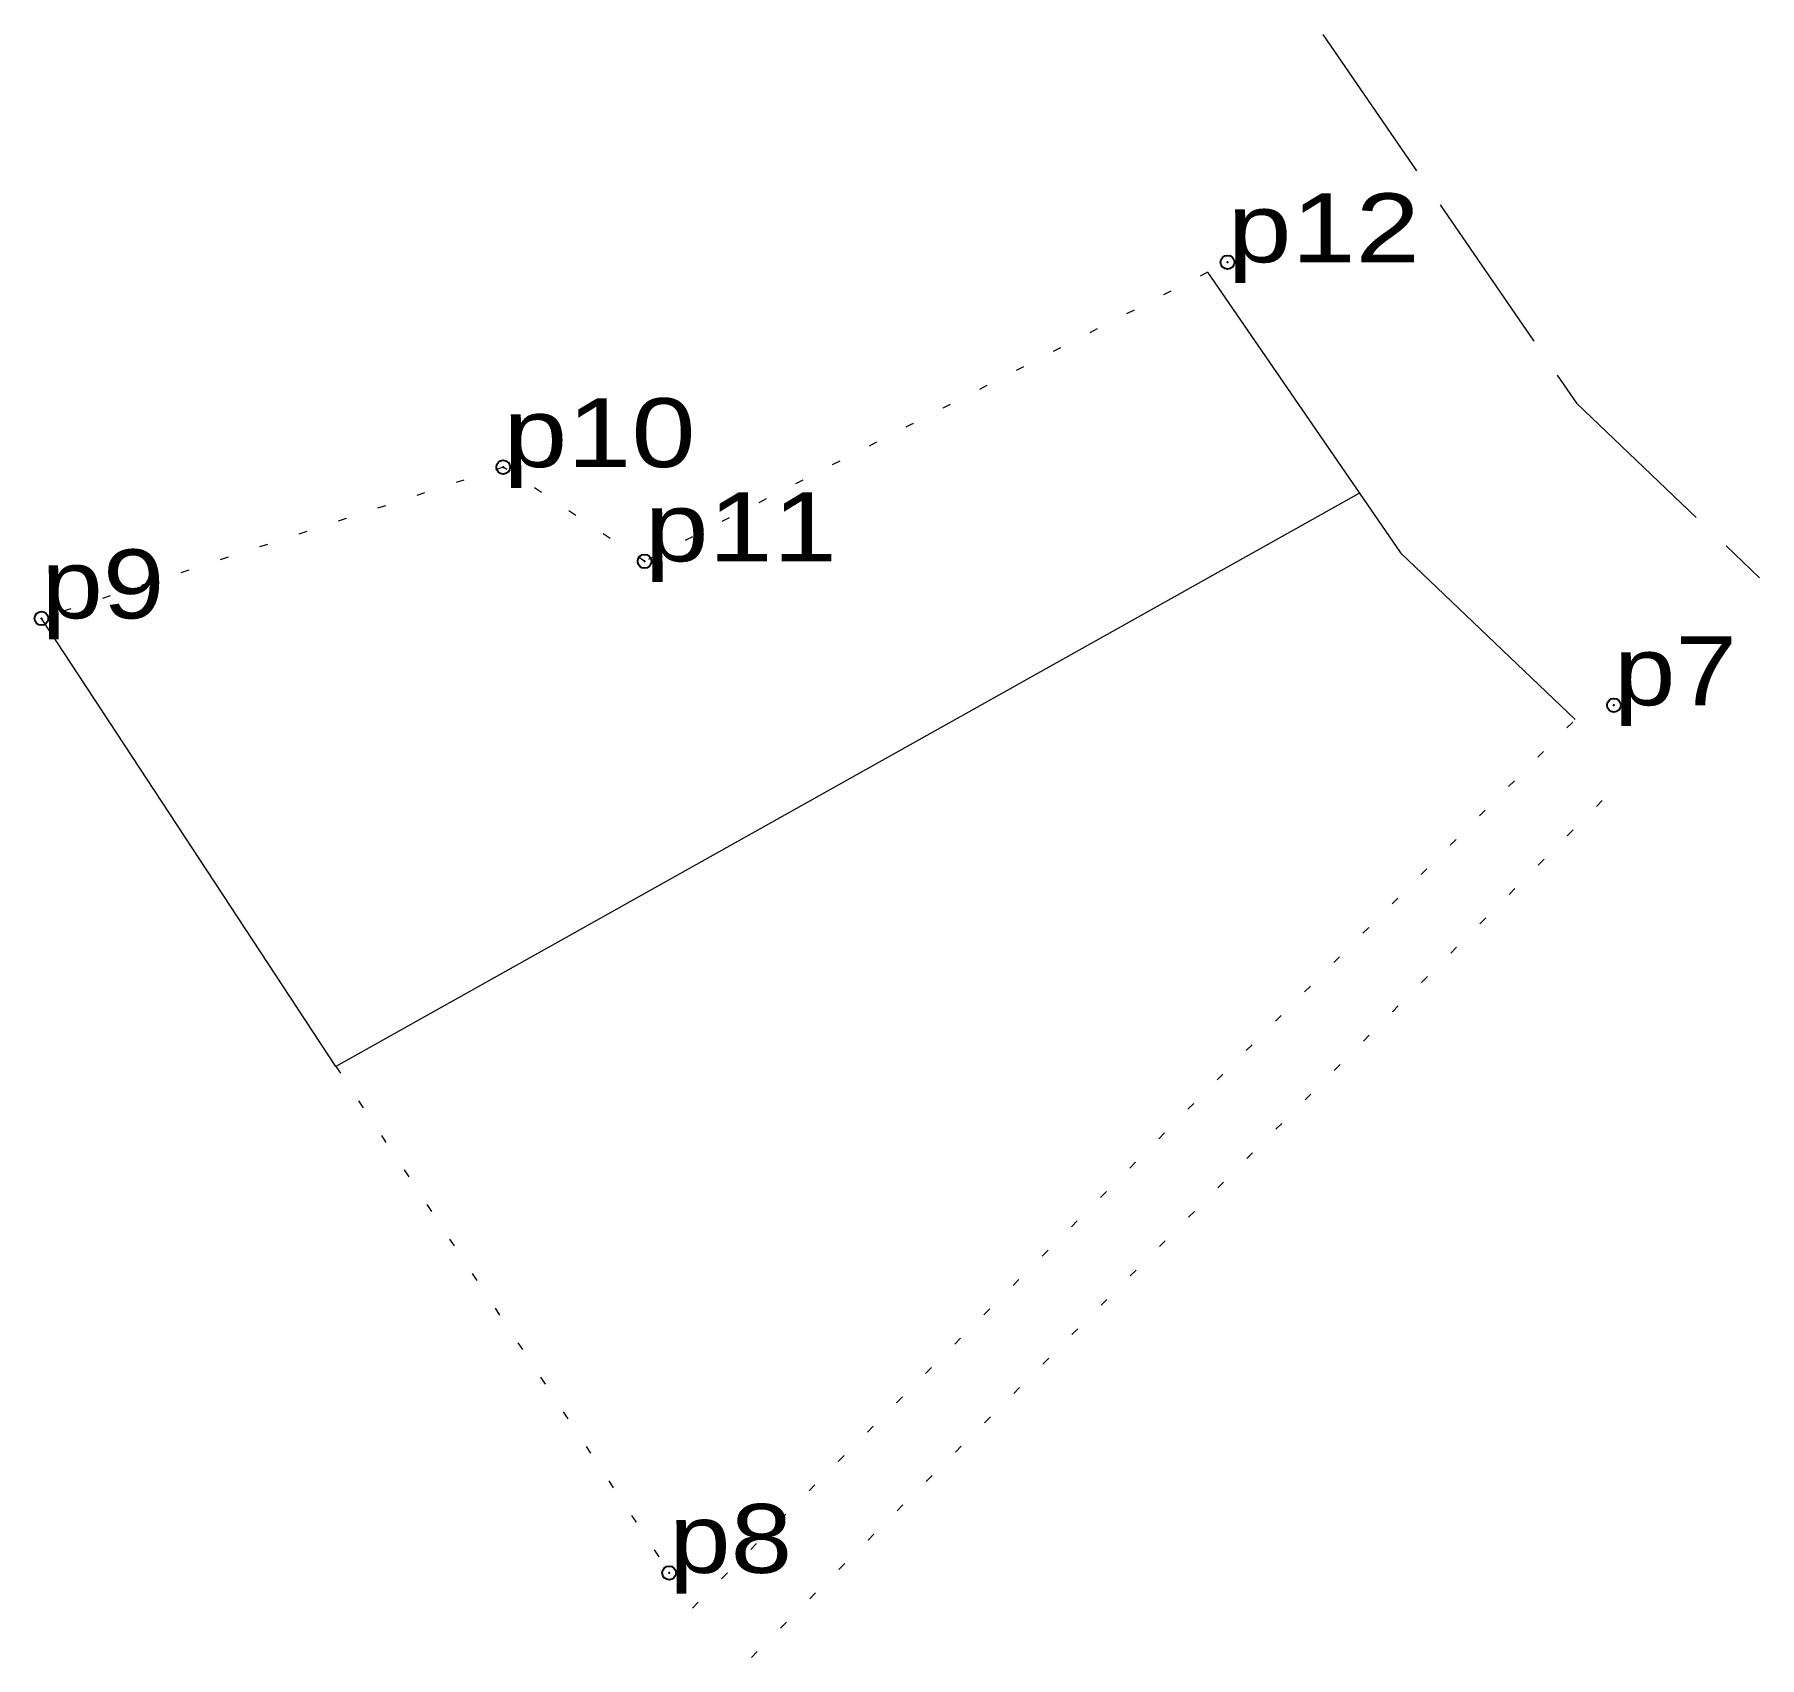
# Model space of a CAD drawing. Header units: metres. Extents: x 548439.6 to 548484.7, y 1838369.6 to 1838412.
import ezdxf

# ---------------------------------------------------------------- set-up
doc = ezdxf.new("R2010")
doc.units = ezdxf.units.M
doc.header["$LTSCALE"] = 0.72
doc.header["$PDMODE"] = 32
doc.header["$PDSIZE"] = 0.36
doc.linetypes.add('DOTTED', pattern=[1.5, 0.3, -1.2])
doc.linetypes.add('LONG_DASHED', pattern=[7.5, 6, -1.5])
doc.layers.add('10', color=7, linetype='Continuous', lineweight=13)
doc.layers.add('24', color=7, linetype='DOTTED', lineweight=13)
doc.layers.add('12', color=7, linetype='Continuous')
doc.layers.add('7', color=7, linetype='Continuous')

msp = doc.modelspace()

# ---------------------------------------------------------------- linework, layer by layer
at = {"layer": '10'}
for p, q in [((548470.26, 1838405.77), (548474.23, 1838400)), ((548474.23, 1838400), (548447.5, 1838385.03)), ((548474.23, 1838400), (548475.3, 1838398.44)), ((548475.3, 1838398.44), (548479.86, 1838394.09)), ((548447.5, 1838385.03), (548439.81, 1838396.73))]:
    msp.add_line(p, q, dxfattribs=at)
at = {"layer": '10', "linetype": 'LONG_DASHED'}
msp.add_lwpolyline([(548473.27, 1838411.98), (548479.89, 1838402.35), (548484.67, 1838397.79)], dxfattribs=at)
at = {"layer": '24'}
for p, q in [((548456.81, 1838370.88), (548479.86, 1838394.09)), ((548458.35, 1838369.59), (548480.82, 1838392.23)), ((548447.5, 1838385.03), (548456.81, 1838370.88))]:
    msp.add_line(p, q, dxfattribs=at)
msp.add_lwpolyline([(548470.26, 1838405.77), (548455.56, 1838398.22), (548451.87, 1838400.68), (548439.81, 1838396.73)], dxfattribs=at)
at = {"layer": '7'}
for p in [(548470.78, 1838406.03), (548451.87, 1838400.68), (548455.56, 1838398.22), (548439.81, 1838396.73), (548480.87, 1838394.46), (548456.2, 1838371.8)]:
    msp.add_point(p, dxfattribs=at)

# ---------------------------------------------------------------- texts
at = {"layer": '12'}
for s, width, p in [('p12', 1.25, (548470.78, 1838406.03)), ('p10', 1.25, (548451.87, 1838400.68)), ('p11', 1.25, (548455.56, 1838398.22)), ('p9', 1.2, (548439.81, 1838396.73)), ('p7', 1.2, (548480.87, 1838394.46)), ('p8', 1.2, (548456.2, 1838371.8))]:
    msp.add_text(s, height=1.8, dxfattribs=dict(at, width=width)).set_placement(p)

doc.saveas('drawing.dxf')
